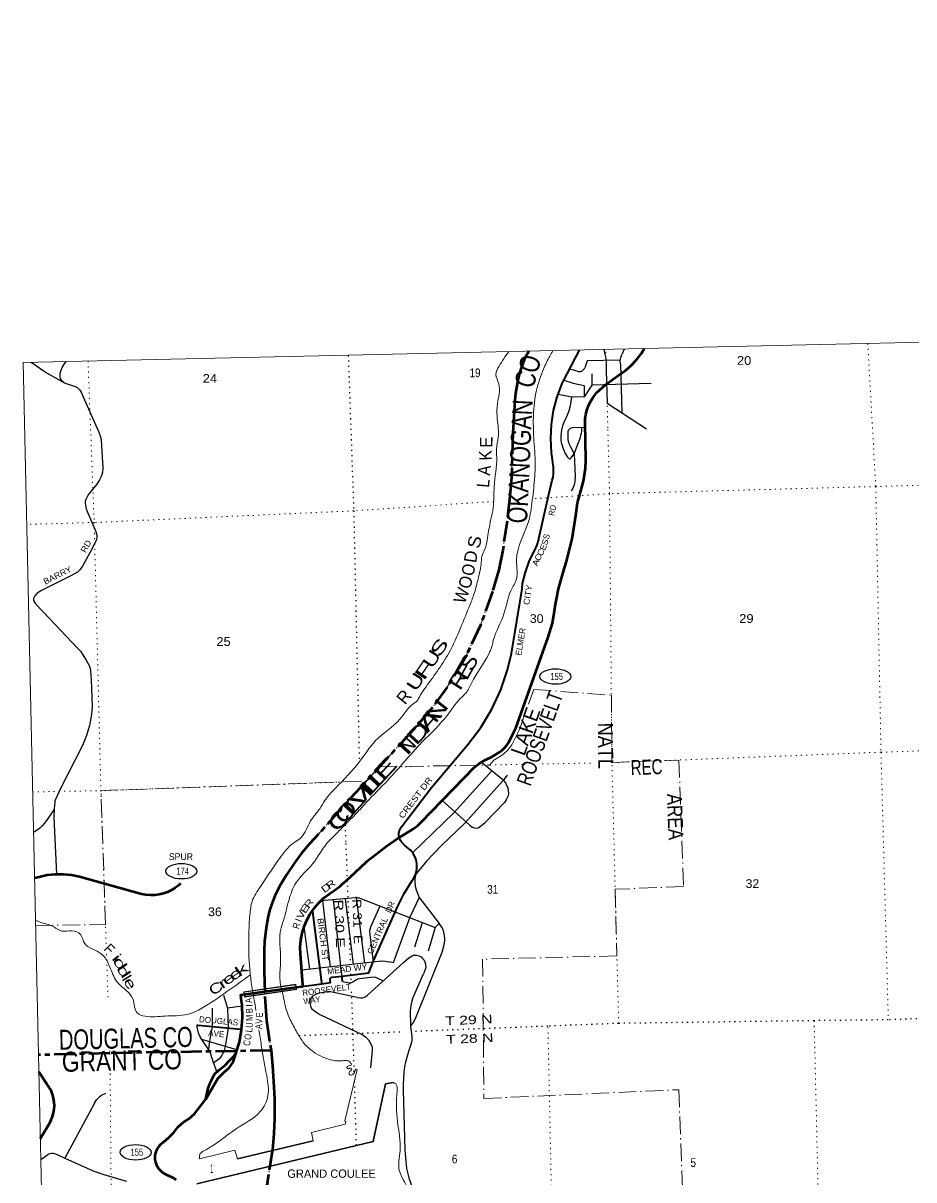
# Model space of a CAD drawing. Header units: feet. Extents: x 493183 to 745759, y 5472 to 195788.
# Drawn here: x 493183 to 510980, y 172668 to 195788 of the extents above; entities that cross this region are included whole.
import ezdxf
from ezdxf.enums import TextEntityAlignment as Align

# ---------------------------------------------------------------- set-up
doc = ezdxf.new("R2010")
doc.units = ezdxf.units.FT
doc.header["$LTSCALE"] = 70
for name, pattern in [('DOT_DASHED', [7.7, 5, -1.2, 0.3, -1.2]), ('DOTTED', [1.5, 0.3, -1.2]), ('LONG_DASH_SHORT_DASH', [9.9, 6, -1.2, 1.5, -1.2])]:
    doc.linetypes.add(name, pattern=pattern)
for name, color, linetype, lineweight in [('11', 7, 'LONG_DASH_SHORT_DASH', 60), ('17', 7, 'Continuous', 25), ('23', 7, 'Continuous', 70), ('26', 7, 'Continuous', 40), ('27', 7, 'Continuous', 13), ('29', 7, 'Continuous', 25), ('39', 7, 'Continuous', 13), ('4', 7, 'Continuous', 13), ('42', 7, 'Continuous', 35), ('44', 7, 'DOT_DASHED', 13), ('59', 7, 'Continuous', 13), ('6', 7, 'DOTTED', 25), ('7', 7, 'DOTTED', 13)]:
    doc.layers.add(name, color=color, linetype=linetype, lineweight=lineweight)
for name, color, linetype in [('12', 7, 'Continuous'), ('30', 7, 'Continuous'), ('41', 7, 'Continuous')]:
    doc.layers.add(name, color=color, linetype=linetype)

msp = doc.modelspace()

# ---------------------------------------------------------------- linework, layer by layer
at = {"layer": '11'}
for points in [[(503283.88, 189229.62), (503209.13, 189092.6), (503136.43, 188901.17), (503083.43, 188718.2), (503050.74, 188579.12), (503020.65, 188389.61), (503007.31, 188247.7), (502985.43, 187927.66), (502968.04, 187591.66), (502939.81, 186709.84), (502910.48, 186335.76), (502852.77, 185832.69), (502765.98, 185255.79), (502685.21, 184859.61), (502563.2, 184431.14), (502320.4, 183756.5), (502012.73, 183101.71), (501653.53, 182515.73), (501359.56, 182106.41), (500952.53, 181632.41), (499543.44, 180094.14), (498907.66, 179381.98), (498753.41, 179203.13), (498626.85, 179034.78), (498447.14, 178762.13), (498315.16, 178541.91), (498213.67, 178343.47), (498150.04, 178185.71), (498107.75, 178050.5), (498072.58, 177904.62), (498035.95, 177700.02), (498008.75, 177441.37), (498000.86, 177253.13), (497998.33, 176835.73), (498016.76, 176226.32), (498046.74, 175858.98), (498136.63, 175253.41)], [(503157.62, 188965.29), (503209.13, 189092.6), (503283.88, 189229.62)], [(498136.63, 175253.41), (494915.67, 175200.67), (493487.68, 175164.82)], [(498136.63, 175253.41), (498165.34, 174948.21), (498193.18, 174525.18), (498202.73, 174275), (498205.55, 174105.29), (498204.8, 173893.53), (498193.38, 173586.8), (498166.14, 173274.68), (498074.41, 172686.85), (498047.58, 172499.35)]]:
    msp.add_lwpolyline(points, dxfattribs=at)
at = {"layer": '17'}
for centre in [(503817.01, 182728.56), (496344.6, 178837.07), (495428.93, 173219.26)]:
    msp.add_ellipse(centre, major_axis=(309.24, -1), ratio=0.500121, dxfattribs=at)
at = {"layer": '23'}
for points in [[(500696.42, 179512.98), (500707.78, 179519.72), (500865.27, 179609.14), (500971.3, 179676.01), (501069.76, 179753.6), (501129.67, 179809.86), (502203.67, 180919.87), (502285.09, 180983.74), (502372.74, 181038.76), (502405.47, 181056.19), (502550.19, 181123.85), (502700.18, 181215.16), (502754.47, 181256.13), (502804.18, 181302.55), (502848.77, 181353.91), (502882.5, 181401.39), (503028.67, 181697.12), (503676.62, 183513.57), (503757.79, 183792.97), (503809.3, 184079.32), (503815.44, 184131.93), (503879.1, 184483.87), (503996.51, 184900.72), (504038.16, 185026.64), (504155.76, 185482.72), (504225.04, 185948.6), (504257.65, 186199.24), (504376.12, 186635.13), (504417.77, 186895.68), (504429.26, 187046.09), (504420.95, 187448.38), (504411.78, 187785.08), (504414.23, 187876.04), (504426.18, 187966.25), (504447.49, 188054.72), (504477.93, 188140.48), (504517.17, 188222.58), (504564.78, 188300.13), (504620.23, 188372.28), (504641.33, 188396.05), (504822.45, 188563.04), (505093.71, 188757.18), (505218.98, 188845.08), (505334.37, 188945.59), (505438.63, 189057.61), (505530.6, 189179.91), (505594.8, 189281.07)], [(498965.32, 178053.73), (498997.47, 178100.33), (499088.61, 178206.66), (499190.37, 178302.88), (499301.63, 178387.94), (499311.49, 178394.63), (499373.06, 178433.21), (499444.66, 178484.37), (499516.26, 178540.65), (499553.93, 178573.01), (499646.24, 178650.76), (499714.77, 178720.59), (500043.19, 179027.2), (500062.33, 179043.19), (500439.85, 179341.15), (500661.94, 179492.52), (500696.42, 179512.98)], [(496326.01, 178591.29), (496290.73, 178559.2), (496221.27, 178505.6), (496146.59, 178459.56), (496067.51, 178421.57), (495984.89, 178392.06), (495899.63, 178371.34), (495812.68, 178359.65), (495724.98, 178357.11), (495637.5, 178363.76), (495551.19, 178379.51), (494308.33, 178725.09), (494149.22, 178758.11), (493987.53, 178774.32), (493825.03, 178773.53), (493663.5, 178755.77), (493504.71, 178721.21), (493409.93, 178697.13)], [(498770.95, 176537.97), (498769.07, 176563.42), (498723.49, 177181.33), (498720.07, 177321.34), (498731.3, 177460.93), (498757.07, 177598.59), (498797.08, 177732.8), (498850.9, 177862.09), (498917.94, 177985.05), (498965.32, 178053.73)], [(497549.23, 175672.7), (497566.03, 175911.04), (497557.52, 176158.58), (497548.92, 176240.84), (497531.68, 176368.01), (498642.18, 176520.31), (498748.91, 176534.95), (498770.95, 176537.97)], [(497438.19, 175208.01), (497441.09, 175217.16), (497505.47, 175420.09), (497548.61, 175663.98), (497549.23, 175672.7)], [(496833.54, 174279.72), (496882.33, 174498.93), (496930.92, 174631.95), (497005.07, 174777.76), (497092.02, 174862.17), (497222.44, 174961.93), (497301.71, 175046.35), (497380.98, 175128.21), (497410.57, 175167.16), (497438.19, 175208.01)], [(496833.54, 174279.72), (496979.5, 174532.19), (497071.56, 174695.9), (497205.82, 174830.2), (497296.59, 174905.66), (497380.98, 175020.77), (497425.71, 175167.16), (497438.19, 175208.01)], [(493524.55, 173489.74), (493713.22, 173805.22), (493746.29, 173869.58), (493772.45, 173937.05), (493791.42, 174006.88), (493802.99, 174078.31), (493807.02, 174150.56), (493803.48, 174222.84), (493792.4, 174294.35), (493773.91, 174364.31), (493748.21, 174431.95), (493715.58, 174496.54), (493699.01, 174523.03), (493684.86, 174545.64), (493666.2, 174573.03), (493495.18, 174824.23)], [(496239.63, 172663.63), (496217.73, 172683.08), (496201.8, 172694.9), (496036.03, 172777.68), (496001.94, 172795.3), (495969.89, 172816.38), (495940.21, 172840.7), (495913.23, 172867.99), (495889.26, 172897.95), (495868.55, 172930.25), (495851.33, 172964.54), (495837.79, 173000.44), (495828.07, 173037.56), (495822.29, 173075.49), (495820.5, 173113.82), (495822.73, 173152.13), (495828.96, 173189.99), (495839.1, 173226.99), (495853.06, 173262.74), (495870.68, 173296.82), (495891.76, 173328.88), (495916.08, 173358.56), (495943.37, 173385.53), (495961.17, 173400.39), (496078.63, 173498.6), (496185.18, 173608.55), (496236.26, 173670.46), (496280.95, 173725.06), (496331.11, 173774.69), (496386.18, 173818.8), (496441.05, 173854.32), (496485.58, 173883.46), (496547.82, 173932.47), (496604.59, 173987.72), (496655.28, 174048.6), (496833.54, 174279.72)]]:
    msp.add_lwpolyline(points, dxfattribs=at)
at = {"layer": '26'}
for points in [[(500696.42, 179512.98), (500693.45, 179524.47), (500689.75, 179549.28), (500688.66, 179574.34), (500690.2, 179599.38), (500694.34, 179624.12), (500701.05, 179648.29), (500710.25, 179671.63), (500721.84, 179693.87), (500735.69, 179714.79), (500741, 179721.7), (501344.88, 180512.09), (502070.66, 181368.62), (502326.7, 181709.49), (502545.7, 182075.25), (502725.27, 182461.9), (502863.45, 182865.2), (502942.18, 183191.98), (503154.82, 184483.63), (503162.02, 184585.49), (503217.4, 184811.25), (503296.07, 185029.98), (503352.65, 185153.91), (503407.82, 185253.29), (503452.29, 185357.9), (503485.59, 185466.58), (503489.8, 185484.02), (503680.52, 186342.79), (503756.54, 186652.77), (503771.8, 186716.49), (503780.33, 186781.45), (503782.01, 186846.95), (503776.84, 186912.26), (503776.76, 186912.84), (503746.43, 187151.38), (503738.93, 187202.65), (503723.65, 187485.5), (503738.02, 187768.4), (503781.88, 188048.24), (503854.75, 188321.97), (503955.84, 188586.59), (503971.87, 188622.06), (504299.88, 189251.88)], [(499555.6, 176741.45), (500089.18, 176806.41), (500181.24, 177044.31), (500660.58, 178123.98), (500795.02, 178394), (500956.96, 178648.48), (500972.49, 178670.07), (500985.81, 178691.87), (501008.73, 178737.05), (501026.81, 178784.38), (501039.84, 178833.34), (501047.68, 178883.39), (501050.24, 178933.99), (501047.5, 178984.58), (501039.49, 179034.6), (501026.3, 179083.52), (501008.06, 179130.79), (500984.99, 179175.89), (500957.32, 179218.33), (500925.37, 179257.65), (500811.76, 179354.41), (500733.17, 179433.07), (500719.7, 179454.23), (500708.51, 179476.68), (500699.73, 179500.18), (500696.42, 179512.98)], [(499154.05, 176588.43), (499151.23, 176610.3), (498968.87, 178026.17), (498965.32, 178053.73)], [(499154.05, 176588.43), (499323.06, 176610.66), (499315.55, 176668.16), (499315.34, 176672.85), (499315.62, 176677.53), (499316.39, 176682.16), (499317.64, 176686.68), (499319.36, 176691.05), (499321.52, 176695.21), (499324.1, 176699.13), (499327.08, 176702.75), (499330.43, 176706.05), (499334.1, 176708.97), (499338.05, 176711.5), (499342.25, 176713.59), (499346.64, 176715.24), (499351.18, 176716.42), (499354.57, 176716.98), (499555.6, 176741.45)], [(499564.94, 176632.1), (499558.12, 176712.01), (499555.6, 176741.45)], [(498770.95, 176537.97), (498798.91, 176541.71), (499154.05, 176588.43)], [(497549.23, 175672.7), (497525.55, 175674.89), (496677.27, 175753.16), (496651.06, 175756.15)]]:
    msp.add_lwpolyline(points, dxfattribs=at)
at = {"layer": '29'}
for p, q in [((504810.44, 189159.39), (504790.06, 189262.92)), ((505193.22, 189272.01), (505145.29, 189162.97)), ((505116.3, 188977.69), (505145.5, 187998.73)), ((504251.01, 188828.72), (504105.8, 188875.09)), ((505730.1, 188583.26), (504548.28, 188555.27)), ((504063.48, 187602.09), (504068.81, 187466.31)), ((504413.94, 187705.56), (504150.54, 187698.45)), ((504193.21, 187181.26), (504212.85, 186734.71)), ((494539.76, 182665.34), (494560.35, 182126.23)), ((494366.27, 181353.09), (493928.27, 180488.73)), ((502774.87, 180657.98), (502337.19, 181014.44)), ((501555.07, 180249.53), (502108.7, 179755.55)), ((493794.27, 180063.99), (493647.06, 179851.64)), ((493799.58, 179920.62), (493847.12, 178777.83)), ((499133.03, 178251.16), (499824.32, 178309.46)), ((499162.77, 178253.67), (499320.43, 176922.47)), ((499375.96, 178271.65), (499523.21, 176945.88)), ((499614.74, 178291.78), (499774.66, 176974.9)), ((499833.76, 178309.33), (500002.72, 177001.22)), ((501095.57, 178309.07), (501496.44, 177790.37)), ((500310.6, 178141.11), (500122.22, 177715.69)), ((501156.3, 177808.28), (501001.24, 177321.66)), ((498793.85, 177731.03), (498903.19, 176874.51)), ((500107.73, 177575.48), (500174.24, 177025.45)), ((501416.79, 177711.51), (501278.09, 177237.42)), ((501559.16, 177248.49), (501032.16, 175920.82)), ((500345.88, 177040.83), (498749.74, 176856.6)), ((499555.98, 176737.01), (499523.21, 176945.88)), ((500785.2, 177013.45), (500061.04, 176360.96)), ((500963.3, 176283.76), (501188.59, 176796.28)), ((499855.34, 176316.5), (499326.91, 176426.57)), ((497558.95, 176136.96), (497267.62, 176101.78)), ((499112.37, 175972.93), (499955.87, 175576.23)), ((497453.77, 175264.69), (496752.46, 175474.96)), ((496893.69, 175269.81), (496752.46, 175474.96)), ((500151.42, 175185.2), (500125.51, 174909.31)), ((500774.18, 174457.05), (500807.93, 173263.89)), ((494609.5, 174201.25), (494016.18, 173102.15))]:
    msp.add_line(p, q, dxfattribs=at)
for points in [[(504810.44, 189159.39), (504823.05, 189077.3), (504831.23, 188994.41), (504833.91, 188847.23)], [(505116.3, 188977.69), (505114.56, 189029.21), (505112.68, 189050.61), (505115.59, 189072.18), (505123.77, 189104.93), (505145.29, 189162.97)], [(494004.2, 188596.15), (493620.23, 188814.83), (493341.97, 189007.91)], [(494004.2, 188596.15), (493964.67, 188633.77), (493949.87, 188650.44), (493931.36, 188685.63), (493923.96, 188711.55), (493922.11, 188737.48), (493925.81, 188789.33), (493940.62, 188848.59), (493964.67, 188904.14), (494007.24, 188976.36), (494044.41, 189023.39)], [(504251.01, 188828.72), (504270.74, 188824.55), (504294.27, 188823.02), (504317.28, 188826.08), (504337.22, 188832.23), (504356.14, 188842.97), (504375.07, 188858.83), (504386.32, 188871.62), (504398.59, 188885.44), (504406.33, 188900.69)], [(505112.68, 189050.61), (504450.82, 189036.21), (504406.33, 188900.69)], [(504543.36, 188780.96), (504548.28, 188555.27), (504390.25, 188316.51)], [(504833.91, 188847.23), (504851.21, 188191.71), (505635.46, 187677.43)], [(494004.2, 188596.15), (494200.63, 188534.7), (494225.16, 188524.06), (494260.32, 188503.69), (494288.08, 188479.62), (494313.52, 188451.37), (494326.94, 188432.39), (494341.16, 188409.99)], [(503988.71, 188650.29), (504174.13, 188590.14), (504391.38, 188542.38), (504390.25, 188316.51), (504142.37, 188310.9), (503870.58, 188367.71)], [(494341.16, 188409.99), (494381.7, 188317.03), (494697.51, 187612.2)], [(504142.37, 188310.9), (504112.21, 188138.96), (504085.61, 188040.72), (504059.02, 187965), (503987.42, 187807.42), (503960.83, 187741.93), (503940.37, 187655.98), (503924.01, 187535.23), (503924, 187499.42), (503926.05, 187461.55), (503936.28, 187404.25), (503979.24, 187263.04), (504014.02, 187187.32), (504061.07, 187113.64), (504085.61, 187087.04), (504101.98, 187076.8), (504118.34, 187080.9), (504128.57, 187091.13), (504193.21, 187181.26)], [(494697.51, 187612.2), (494730.38, 187518.5), (494743.34, 187453.69), (494772.95, 186898.14), (494767.39, 186807.4), (494743.34, 186727.77), (494711.88, 186659.25), (494654.51, 186572.21), (494484.25, 186357.4), (494436.14, 186268.51), (494425.03, 186224.06), (494425.03, 186194.44), (494443.54, 186083.32), (494462.05, 186024.07), (494632.3, 185624.07), (494654.51, 185553.69), (494658.21, 185509.25), (494647.11, 185468.51), (494558.28, 185275.92), (494365.81, 184935.18), (494317.7, 184861.1), (494265.88, 184816.66), (494136.34, 184742.59), (493551.54, 184446.3), (493464.55, 184392.59), (493416.44, 184344.44), (493390.53, 184288.89), (493390.53, 184248.15), (493433.1, 184179.63), (493581.15, 184024.08), (494269.58, 183298.15), (494326.94, 183237.04), (494439.84, 183053.71), (494506.45, 182935.19), (494528.67, 182846.3), (494539.76, 182665.34)], [(504150.54, 187698.45), (504130.61, 187694.86), (504115.27, 187687.7), (504098.9, 187675.42), (504084.58, 187659.05), (504073.33, 187642.68), (504067.19, 187627.33), (504063.48, 187602.09)], [(504281.61, 187408.62), (504316.76, 187504.54), (504329.03, 187551.61), (504336.19, 187590.49), (504343.35, 187630.4), (504345.4, 187657), (504345.79, 187701.72)], [(504068.81, 187466.31), (504073.33, 187432.91), (504077.42, 187415.52), (504087.65, 187385.84), (504105.03, 187349), (504125.68, 187307.05)], [(504125.68, 187307.05), (504193.21, 187181.26), (504281.61, 187408.62)], [(504212.85, 186734.71), (504207.32, 186631.69), (504200.16, 186586.67), (504184.82, 186538.58), (504159.25, 186479.23), (504133.5, 186433.36)], [(494560.35, 182126.23), (494555.2, 182033.66), (494540.88, 181927.24), (494508.15, 181749.2), (494465.19, 181597.75), (494448.83, 181552.73), (494366.27, 181353.09)], [(500959.44, 179207.72), (501785.9, 180007.45), (502544.54, 180845.57)], [(502851.92, 180758.7), (502764.56, 180644.5), (502008.22, 179794.5), (501541.06, 179349.83)], [(502774.87, 180657.98), (502819.38, 180600.54), (502860.29, 180516.63), (502872.56, 180475.7), (502876.66, 180440.91), (502878.7, 180397.93), (502874.61, 180346.77), (502843.93, 180277.19), (502800.7, 180212.92)], [(493928.27, 180488.73), (493862.43, 180346.32), (493818.02, 180246.32), (493814.32, 180216.69), (493803.21, 180083.36), (493799.58, 179920.62)], [(502319.71, 179736.45), (502410.09, 179805.66), (502800.7, 180212.92)], [(493647.06, 179851.64), (493612.48, 179798.3), (493560.44, 179742.32), (493516.2, 179695.46), (493465.46, 179656.41), (493410.82, 179621.26), (493389.86, 179609.11)], [(502108.7, 179755.55), (502154.55, 179720.53), (502175.01, 179710.29), (502209.89, 179702.44), (502240.47, 179700.06), (502273.3, 179706.53), (502319.71, 179736.45)], [(501541.06, 179349.83), (501240.16, 179041.07), (501027.42, 178779.11)], [(501027.42, 178779.11), (501009.01, 178684.97), (501011.05, 178635.85), (501019.24, 178539.66), (501035.6, 178463.94), (501095.57, 178309.07)], [(499912.86, 178295.58), (501416.79, 177711.51), (501496.44, 177790.37)], [(501095.57, 178309.07), (500906.24, 177919.62), (500573.33, 177006.03), (500522.59, 177016.57), (500480.59, 177028.69)], [(501559.16, 177248.49), (501589.96, 177342.43), (501604.28, 177407.92), (501608.37, 177438.62), (501606.32, 177495.92), (501596.1, 177588.01), (501579.73, 177647.37), (501559.28, 177698.53), (501496.44, 177790.37)], [(500122.22, 177715.69), (500108.9, 177673.99), (500104.81, 177639.2), (500107.73, 177575.48)], [(500785.2, 177013.45), (500892.37, 177107.09), (500955.78, 177145.97), (500982.38, 177158.25), (501015.11, 177162.35), (501045.79, 177162.35), (501090.79, 177148.02), (501133.75, 177123.46), (501164.44, 177092.76), (501193.08, 177060.02), (501211.49, 177025.23), (501223.76, 176978.16), (501227.85, 176922.9), (501221.71, 176890.16), (501188.59, 176796.28)], [(500345.88, 177040.83), (500380.97, 177043.65), (500423.93, 177041.61), (500480.59, 177028.69)], [(499564.94, 176632.1), (499699.78, 176605.69), (499730.46, 176607.73), (499755.01, 176620.01), (499826.6, 176662.99), (499865.47, 176685.5), (499904.34, 176695.73), (500184.59, 176724.39), (500219.36, 176722.34), (500239.82, 176714.15), (500379.77, 176648.15)], [(499326.91, 176426.57), (499268.15, 176425.59), (499212.92, 176419.45), (499077.91, 176390.8), (499041.08, 176380.57), (498987.9, 176356.01), (498963.35, 176337.59), (498934.71, 176304.84), (498914.26, 176261.87), (498912.21, 176222.98), (498922.44, 176141.12), (498944.94, 176096.09), (498977.67, 176065.4), (499028.81, 176028.56), (499112.37, 175972.93)], [(497185.69, 176360.72), (497267.62, 176101.78), (497282.42, 175699.6), (497216.65, 175335.78)], [(499855.34, 176316.5), (499920.7, 176306.89), (499957.52, 176308.94), (499988.21, 176315.08), (500027.08, 176331.45), (500061.04, 176360.96)], [(500963.3, 176283.76), (500933.29, 176186.14), (500921.01, 176098.14), (500918.97, 176036.74), (500924.33, 175745.43)], [(496893.69, 175269.81), (496909.83, 175407.21), (496965.29, 175725.18), (496967.24, 176098.59)], [(496752.46, 175474.96), (496707.03, 175553.73), (496686.57, 175606.94), (496651.06, 175756.15)], [(500924.33, 175745.43), (500951.71, 175527.16), (500951.71, 175473.94), (500939.43, 175416.64), (500886.25, 175257.01), (500824.88, 175023.7), (500812.6, 174966.4), (500792.15, 174821.08), (500779.87, 174696.26), (500775.78, 174583.68), (500774.18, 174457.05)], [(501032.16, 175920.82), (500980.34, 175819.81), (500957.83, 175787.06), (500924.33, 175745.43)], [(499955.87, 175576.23), (500025.02, 175529.2), (500051.61, 175502.59), (500082.3, 175465.75), (500135.48, 175373.66), (500153.89, 175320.45), (500157.98, 175267.24), (500151.42, 175185.2)], [(496989.33, 175005.25), (496934.09, 175181.26), (496917.73, 175222.19), (496893.69, 175269.81)], [(497216.65, 175335.78), (497191.84, 175230.37), (497175.48, 175197.63), (497155.02, 175162.84), (497130.48, 175128.05), (497091.61, 175080.98), (497042.51, 175040.05), (496989.33, 175005.25)], [(496989.33, 175005.25), (497042.02, 174855.37), (497049.69, 174832.34)], [(494609.5, 174201.25), (494651.18, 174266.45), (494690.04, 174309.43), (494714.59, 174333.98), (494749.37, 174358.54), (494836.23, 174401.27)], [(493533.66, 173075.87), (493675.51, 173177.82), (493715.3, 173197.27), (493752.31, 173204.68), (493781.92, 173202.82), (493828.19, 173189.86), (493879.08, 173170.41), (494016.18, 173102.15), (494582.32, 172851.9), (494793.29, 172777.82), (495248.54, 172640.78)], [(500807.93, 173263.89), (500839.72, 172893.94), (500888.82, 172705.64), (500962.46, 172500.96)]]:
    msp.add_lwpolyline(points, dxfattribs=at)
msp.add_arc((499825.27, 178026.19), 283.27, 71.98872, 90.19233, dxfattribs=at)
at = {"layer": '39'}
for points in [[(498980.63, 173446.47), (498943.14, 173616.71), (499615.63, 173782.59), (499630.57, 173821.36), (499611.57, 173849), (499854.33, 174874.76), (499842.12, 174878.41), (499821.84, 174881.82), (499823.98, 174877.85)], [(496708.81, 173088.22), (497413.42, 173259.12), (497467.03, 173089.37)]]:
    msp.add_lwpolyline(points, dxfattribs=at)
for points in [[(502883.83, 189221.08), (502691.56, 188929.65), (502630.09, 188764.43), (502686.21, 188578.63), (502658.29, 188174.49), (502657.38, 187876.03), (502676.63, 187511.66), (502640.42, 187270.32), (502644.38, 187117.47), (502594.13, 186521.09), (502574.77, 186101.08), (502482.03, 185640.5), (502408.9, 185275.73), (502348.6, 185126.25), (502337.28, 185019.85), (502273.56, 184680.33), (502201.33, 184405.9), (502108.14, 184157.03), (501928.22, 183711.92), (501686.05, 183192.3), (501201.76, 182479.72), (501099.81, 182319.31), (501059.6, 182249.51), (500969.09, 182176.15), (500714.01, 181879.96), (500219.3, 181441.29), (499986.56, 181139.74), (499480.18, 180555.53), (499213.2, 180252.92), (499109.42, 180086.4), (498927.34, 179842.86), (498735.95, 179508.3), (498501.4, 179331.71), (498499.44, 179329.63), (498252.85, 179019.58), (497925.08, 178529.59), (497760.6, 178238.2), (497714.37, 177970.62), (497690.4, 177306.48), (497741.97, 176612.41), (497768.11, 176452.33)], [(503379.62, 187601.02), (503378.87, 187956.71), (503440.33, 188450.6), (503580.58, 188874.33), (503703.74, 189132.19), (503767.39, 189241.9)], [(499396.58, 179543.03), (499589.93, 179740.25), (499844.17, 179998.11), (500031.52, 180201.48), (500467.31, 180654.46), (501151.83, 181413.53), (501673.06, 181974), (501958.52, 182331.62), (502019.3, 182387.93), (502143.95, 182597.44), (502485.12, 183176.56), (502521.11, 183252.28), (502577.5, 183451.62), (502789.01, 183984.41), (502958.53, 184505.82), (503023.5, 184622.75), (503040.54, 185052.77), (503291.41, 185867.61), (503332.34, 186077.45), (503389.7, 186553.63), (503415.27, 187034.32), (503380.8, 187565.59), (503379.62, 187601.02)], [(498417.33, 177964.32), (498495.79, 178266.87), (498626.92, 178593.53), (498971.64, 178991.29), (499253.67, 179395.18), (499396.58, 179543.03)], [(497723.54, 176766.87), (497255.52, 176430.08), (496755.44, 176100.14), (496470.86, 175976.45), (496018.17, 175942.35), (495619.01, 175938.13), (495461.58, 176007.9), (495374.47, 176283.48), (495078.23, 176605.05), (494930.49, 176884.82), (494806.09, 177126.99), (494604.19, 177265.96), (494412.73, 177393.15), (494330.67, 177570.08), (494154.86, 177647.34), (493959.44, 177641.33), (493756.64, 177743.98), (493557.09, 177806.39), (493428.34, 177858.83)], [(498329.93, 176533.23), (498312.48, 176684.41), (498327.91, 177035.74), (498335.63, 177703.4), (498400.15, 177900.98), (498417.33, 177964.32)], [(497768.11, 176452.33), (497833.53, 176060.72), (497835.19, 176050.57)], [(499821.84, 174881.82), (499788.3, 174792.07), (499720.67, 174761.76), (499694.88, 174813.39), (499728.08, 174848.69), (499751.27, 174881.67), (499726.41, 174903.08), (499676.54, 174885.42), (499649.42, 174914.83), (499688.78, 174946.28), (499734.63, 174963.83), (499716.71, 175021.75), (499645.21, 175051.81), (499534.46, 175046.39), (499109.73, 175152.29), (498793.56, 175400.66), (498653.84, 175616.14), (498521.13, 175866.13), (498446.82, 176053.38), (498369.59, 176386.5), (498329.93, 176533.24)], [(497894.77, 175667.85), (497941.76, 175360.33), (498049.28, 174748.64), (498073.75, 174346.11), (497922.04, 174032.93), (497436.56, 173687.3), (497089.52, 173430.63), (496806.55, 173254.56), (496721.65, 173195.48), (496705.19, 173140.54), (496704.78, 173088.1), (496704.66, 173092.13)], [(500584.32, 174612.91), (500637.88, 174576.24), (500653.87, 174449.7), (500662.67, 173834.97), (500714.93, 173249.81), (500698.85, 172854.1), (500783.3, 172665.14), (500934.23, 172347.16), (500986.76, 172147.14), (500955.85, 172037.3), (501066.65, 171909.65), (501195.28, 171792.62), (501442.14, 171437.26), (501548.85, 171311.5), (501741.92, 171263), (501901.76, 171114.67), (502039.52, 170897.11), (502090.4, 170684.93), (502228.91, 170443.19), (502445.22, 170294.59), (502686.18, 170197.15), (503229.43, 170040.46), (503567.9, 169919.81), (503887.28, 169895.36), (504372.38, 169793.33), (504687.29, 169651.79), (504837.05, 169372.09), (504999.27, 169211.74), (505287.71, 169143.99), (505418.3, 169160.11), (505526.33, 169385.23), (505710.24, 169503.81), (505987.15, 169548.63), (506263.01, 169496.62), (506429.58, 169457.39), (506792.29, 169335.47), (506967.91, 169395.32), (507115.64, 169444.22), (507248.19, 169724.55), (507413.66, 169852.64), (507734.49, 169846.38), (508055.67, 169894.58), (508255.76, 170142.7), (508385.53, 170382.61), (508442.07, 170511.39), (508524.39, 170457.46), (508741.76, 170405.67), (509008.47, 170323.14), (509115.71, 170114.72), (509307.04, 169991.56), (509490.5, 169993.17), (509593.84, 169911.66), (509801.17, 169924.09), (509975.93, 170012.14), (509991.99, 170145.72), (509925.2, 170284.81), (509943.01, 170493.05), (509916.82, 170623.31), (509924.3, 170708.23), (509915.03, 170812.79), (509915.79, 171050.75), (509962.64, 171298.19), (510146.45, 171354.26), (510298.57, 171260.14), (510424.57, 171294.26), (510545.94, 171150.8), (510675.22, 171078.15), (510799.85, 171025.53), (510995.81, 171079.95), (511106.21, 171030.92), (511302.54, 171073.26), (511388.92, 170952.92), (511608.65, 170955.65), (511694.79, 171105.5), (511867.59, 171060.4), (512166.64, 171041.38), (512305.07, 171130.32), (512381.48, 171203.25), (512546.35, 171284.95), (512819.64, 171382.08), (512953.55, 171487.02), (513027.09, 171719.15), (513100.87, 171943.22), (513184.38, 172113.15), (513358.86, 172144.74), (513708.8, 172175.67), (513905.32, 172211.96), (513940.91, 172366.3), (513871.51, 172458.94), (513885.75, 172586.41), (513961.56, 172612.94)]]:
    msp.add_spline(points, degree=3, dxfattribs=at)
at = {"layer": '4'}
msp.add_lwpolyline([(493183.04, 189004.41), (524001.53, 189703.99), (554819.03, 190445.97), (585635.48, 191230.33), (616450.81, 192057.09), (647264.99, 192926.23), (678077.93, 193837.75), (708889.59, 194791.66), (739699.91, 195787.95), (745759.19, 12310.89), (714696.49, 11306.43), (683632.43, 10344.71), (652567.07, 9425.72), (621500.49, 8549.46), (590432.73, 7715.93), (559363.85, 6925.15), (528293.91, 6177.1), (497222.97, 5471.78)], close=True, dxfattribs=at)
at = {"layer": '42'}
msp.add_line((497467.03, 173089.37), (498980.63, 173446.47), dxfattribs=at)
msp.add_lwpolyline([(496655.3, 172588.64), (500178.33, 173433.67), (500423.89, 174590.23), (500584.32, 174612.91)], dxfattribs=at)
at = {"layer": '44'}
for points in [[(503283.88, 189229.62), (503209.13, 189092.6), (503136.43, 188901.17), (503083.43, 188718.2), (503050.74, 188579.12), (503020.65, 188389.61), (503007.31, 188247.7), (502985.43, 187927.66), (502968.04, 187591.66), (502939.81, 186709.84), (502910.48, 186335.76), (502852.77, 185832.69), (502765.98, 185255.79), (502685.21, 184859.61), (502563.2, 184431.14), (502320.4, 183756.5), (502012.73, 183101.71), (501653.53, 182515.73), (501359.56, 182106.41), (500952.53, 181632.41), (499543.44, 180094.14), (498907.66, 179381.98), (498753.41, 179203.13), (498626.85, 179034.78), (498447.14, 178762.13), (498315.16, 178541.91), (498213.67, 178343.47), (498150.04, 178185.71), (498107.75, 178050.5), (498072.58, 177904.62), (498035.95, 177700.02), (498008.75, 177441.37), (498000.86, 177253.13), (497998.33, 176835.73), (498016.76, 176226.32), (498046.74, 175858.98), (498136.63, 175253.41)], [(493430.69, 177753.74), (494830.56, 177771.35), (494737.16, 180448.23), (500038.97, 180637.46), (500298.67, 180924.13), (502498.97, 180959.2), (502585.68, 181057.65), (502742.37, 181153.04), (502802.79, 181198.63), (502858.24, 181250.41), (502907.8, 181307.5), (502947.09, 181362.81), (503097.84, 181667.81), (503385.81, 182471.99), (504935.8, 182356.51), (504947.48, 181008.08), (506286.92, 181059.75), (506380.08, 178529.96), (505012.58, 178476.52), (505045.07, 177144.15), (502364.29, 177080.15), (502390.2, 174294.8), (506281.03, 174470.75), (506387.37, 171779.84)], [(498136.63, 175253.41), (498165.34, 174948.21), (498193.18, 174525.18), (498202.73, 174275), (498205.55, 174105.29), (498204.8, 173893.53), (498193.38, 173586.8), (498166.14, 173274.68), (498074.41, 172686.85), (498047.58, 172499.35)]]:
    msp.add_lwpolyline(points, dxfattribs=at)
at = {"layer": '59'}
for p, q in [((497606.03, 176322.15), (497590.98, 176426.06)), ((497591.59, 176426.1), (498633.19, 176577)), ((498648.59, 176473.1), (497606.26, 176322.15)), ((498633.04, 176577.69), (498648.1, 176473.77))]:
    msp.add_line(p, q, dxfattribs=at)
msp.add_lwpolyline([(497612.8, 176331.17), (497600.04, 176419.24), (498626.37, 176567.93), (498639.14, 176479.81)], close=True, dxfattribs=at)
at = {"layer": '6'}
for p, q in [((499725.41, 176789.29), (499731.01, 176638.15)), ((497959.9, 175247.98), (497774.05, 175244.73)), ((499798.37, 174638.29), (499837.07, 173346.89))]:
    msp.add_line(p, q, dxfattribs=at)
for points in [[(499678.74, 189148.34), (499787.66, 186039.51), (499898.96, 181038.3)], [(499615.18, 179765.91), (499629.11, 179389.99), (499718.4, 176978.68)], [(499738.86, 176425.96), (499769.97, 175585.96), (499793.35, 174805.59)], [(524315.87, 176264.24), (521103.12, 176202.1), (519587.98, 176157.49), (515799.49, 176067.13), (514292.6, 176016.72), (510469.64, 175866.82), (508987.95, 175849.46), (505081.37, 175795.78), (503667.41, 175740.17), (500930.04, 175631.86)], [(500710.04, 175623.16), (499769.97, 175585.96), (498693.18, 175548.85)]]:
    msp.add_lwpolyline(points, dxfattribs=at)
at = {"layer": '7'}
for p, q in [((504826.05, 189194.83), (504824.28, 189263.69)), ((500712.71, 180924.28), (500955.65, 180929.09)), ((502508.26, 180959.81), (503191.71, 180973.33)), ((503191.71, 180973.33), (503247.69, 180974.44)), ((503553.47, 180980.49), (504589.28, 181000.99)), ((494849.3, 177179.25), (494880.95, 176263.11)), ((494901.64, 175664.42), (494903.77, 175602.69)), ((494921.4, 174791.4), (494951.75, 171328.71))]:
    msp.add_line(p, q, dxfattribs=at)
for points in [[(510059.24, 189382.26), (510218.86, 186525.84), (510323.49, 181215.86), (510469.64, 175866.82)], [(494478.95, 189032.97), (494601.97, 185807.35), (494736.22, 180451.89), (494842.23, 177383.62)], [(505081.37, 175795.78), (504947.48, 181008.08), (504899.31, 186384.33), (504865.04, 187698.86), (504838.82, 188704.88)], [(524067.67, 186875.94), (520902.36, 186808.22), (515584.38, 186680.87), (510218.86, 186525.84), (504899.31, 186384.33), (503359.91, 186280.48)], [(502589.25, 186228.5), (499787.66, 186039.51), (494601.97, 185807.35), (493254.26, 185769.57)], [(504923.16, 181007.6), (504947.48, 181008.08), (510323.49, 181215.86), (515756.77, 181397.16), (521054.37, 181465.41), (524192.89, 181522.34)], [(493371.94, 180422.94), (494810.52, 180449.1), (499535.86, 180619.58)], [(503796.2, 169902.38), (503784.7, 170345.89), (503667.41, 175740.17)], [(508987.95, 175849.46), (509111.08, 170527.94), (509124.01, 170107.01)], [(494916.16, 175244.31), (494917.87, 175194.69), (494918.22, 175154.78)]]:
    msp.add_lwpolyline(points, dxfattribs=at)

# ---------------------------------------------------------------- texts
at = {"layer": '12'}
for s, rotation, width, p in [('CO', 74.781, 0.8, (503374.53, 188468.53)), ('OKANOGAN', 87.318, 0.8, (503249.95, 185783.43)), ('DOUGLAS CO', 1.316, 0.75, (493902.13, 175266.44)), ('GRANT CO', 1.316, 0.85, (493960.54, 174825.81))]:
    msp.add_text(s, height=400, rotation=rotation, dxfattribs=dict(at, width=width)).set_placement(p)
at = {"layer": '17', "width": 0.8}
for s, p in [('155', (503843.06, 182660.25)), ('174', (496370.65, 178768.76)), ('155', (495454.98, 173150.95))]:
    msp.add_text(s, height=140, dxfattribs=at).set_placement(p, align=Align.CENTER)
at = {"layer": '17'}
for s, height, rotation, width, p in [('SPUR', 136.4, 359.969, 0.95, (496335.15, 179059.86)), ('D', 136.4, 37.297, 1.45, (499276.04, 178451.42)), ('R', 136.3, 36.419, 1.4, (499369.49, 178521.66)), ('R', 136.3, 53.699, 1.4, (498945.98, 178153.37)), ('V', 136.4, 64.053, 1.3, (498796.73, 177939.42)), ('E', 136.4, 58.626, 1.4, (498867.87, 178050.57)), ('R', 136.3, 74.832, 0.9, (498708.43, 177729.97)), ('A', 136.3, 96.23, 0.85, (497755.87, 176260.56)), ('B', 136.4, 91.643, 0.75, (497769.4, 176052.1)), ('M', 136.4, 90.055, 0.65, (497770.13, 175907.98)), ('E', 136.3, 88.468, 0.7, (497972.68, 175964.03)), ('U', 136.4, 86.468, 0.7, (497769.35, 175757.62)), ('A', 136.4, 87.468, 0.8, (497957.4, 175730.44)), ('V', 136.4, 87.468, 0.8, (497963.18, 175836.73)), ('O', 136.4, 82.881, 0.75, (497742.43, 175518.06)), ('L', 136.4, 82.881, 0.9, (497761.93, 175653.73)), ('C', 136.4, 79.293, 0.85, (497719.9, 175390.49))]:
    msp.add_text(s, height=height, rotation=rotation, dxfattribs=dict(at, width=width)).set_placement(p, align=Align.CENTER)
for rotation, p in [(70.406, (498748.89, 177834.56)), (92.23, (497766.57, 176156.11))]:
    msp.add_text('I', height=136.3, rotation=rotation, dxfattribs=at).set_placement(p, align=Align.CENTER)
at = {"layer": '27'}
for s, rotation, width, p in [('RD', 77.479, 0.9, (503792.26, 185933.64)), ('CITY', 80.651, 1.1, (503292.84, 184152.33)), ('CREST DR', 52.619, 1.2, (500770.18, 179877.62)), ('BIRCH ST', 277.339, 1.15, (499060.6, 177891.87)), ('CENTRAL', 66.06, 1.05, (500159.38, 177167.56)), ('MEAD WY', 6.941, 1.05, (499265.16, 176774.64)), ('WAY', 7.494, 0.9, (498792.6, 176177.04))]:
    msp.add_text(s, height=120, rotation=rotation, dxfattribs=dict(at, width=width)).set_placement(p)
for s, rotation, width, p in [('S', 72.709, 1.05, (503667.61, 185397.29)), ('C', 64.49, 1.15, (503579.5, 185183.91)), ('E', 67.149, 1.15, (503632.04, 185292.17)), ('A', 67.788, 1.2, (503481.83, 184984.53)), ('C', 65.612, 1.1, (503529.62, 185085.83))]:
    msp.add_text(s, height=120, rotation=rotation, dxfattribs=dict(at, width=width)).set_placement(p, align=Align.CENTER)
msp.add_text('S', height=120, rotation=75.709, dxfattribs=at).set_placement((503697.98, 185510.1), align=Align.CENTER)
for s, rotation, p in [('ELMER', 80.651, (503135.7, 183142.22)), ('DR', 66.06, (500523.2, 177990.83)), ('ROOSEVELT', 7.494, (498768.19, 176344.6)), ('DOUGLAS', 354.728, (496692.73, 175822.7)), ('AVE', 354.728, (496877, 175546.05))]:
    msp.add_text(s, height=120, rotation=rotation, dxfattribs=at).set_placement(p)
at = {"layer": '30', "width": 1.1}
for s, rotation, p in [('RD', 60.54, (494429.86, 185190.9)), ('BARRY', 26.869, (493625.06, 184562.02))]:
    msp.add_text(s, height=120, rotation=rotation, dxfattribs=at).set_placement(p)
at = {"layer": '41'}
for s, height, rotation, p in [('E', 250, 89.537, (502560.95, 187410.51)), ('D', 250, 81.638, (502251.18, 185107.26)), ('R', 250, 50.512, (500889.8, 182242.78)), ('F', 200, 314.356, (494835.94, 177213.5))]:
    msp.add_text(s, height=height, rotation=rotation, dxfattribs=at).set_placement(p, align=Align.CENTER)
for s, height, rotation, width, p in [('K', 250, 91.652, 0.9, (502543.99, 187151.05)), ('A', 250, 85.207, 0.9, (502521.51, 186838.36)), ('L', 250, 85.16, 0.9, (502498.81, 186580.55)), ('S', 250, 78.662, 1.1, (502325.66, 185394.78)), ('O', 250, 78.68, 0.9, (502203.46, 184839.56)), ('O', 250, 75.617, 0.95, (502143.99, 184584.14)), ('W', 250, 70.84, 0.95, (502057.43, 184308.28)), ('S', 250, 57.486, 1.6, (501601.5, 183245.69)), ('U', 250, 56.943, 1.45, (501449.54, 183014.62)), ('F', 250, 55.528, 1.95, (501299.39, 182790.88)), ('U', 250, 57.705, 1.45, (501126.46, 182558.95)), ('i', 200, 308.533, 1.6, (494972.02, 177050.28)), ('d', 200, 304.847, 1.85, (495036.41, 176934.66)), ('d', 200, 304.27, 1.8, (495108.9, 176781.78)), ('e', 200, 35.739, 1.65, (497475.86, 176703.16)), ('k', 200, 35.739, 1.9, (497603.19, 176789.86)), ('l', 200, 301.988, 1.3, (495167.81, 176650.43)), ('e', 200, 300.386, 1.5, (495235.95, 176543.42)), ('r', 200, 34.314, 1.8, (497223.52, 176518.78)), ('e', 200, 35.739, 1.65, (497343.4, 176611.36)), ('C', 200, 32.522, 1.4, (497083.99, 176415.74))]:
    msp.add_text(s, height=height, rotation=rotation, dxfattribs=dict(at, width=width)).set_placement(p, align=Align.CENTER)
at = {"layer": '42'}
msp.add_text('GRAND COULEE', height=165, dxfattribs=at).set_placement((498461.51, 172709.74))
at = {"layer": '44'}
for s, rotation, width, p in [('S', 60.735, 1.1, (502222.09, 182941.52)), ('E', 60.735, 1.25, (502126.78, 182777.85)), ('R', 57.792, 1.3, (502011.55, 182589.35)), ('ROOSEVELT', 70.298, 0.8, (503648.98, 181444.02)), ('N', 51.511, 1.6, (501561.4, 181952.54)), ('A', 49.581, 1.8, (501413.72, 181765.47)), ('LAKE', 70.298, 0.95, (503361.66, 181584.36)), ('D', 47.347, 1.55, (501188.39, 181497.77)), ('I', 49.581, 1.65, (501293.61, 181624.44)), ('NATL', 270.513, 0.9, (504670.92, 181343.38)), ('I', 47.347, 1.75, (500909.34, 181194.88)), ('E', 47.31, 1.7, (500527.85, 180780.95)), ('REC', 2.213, 0.75, (505644.31, 180768.82)), ('L', 47.31, 2, (500391.03, 180632.63)), ('V', 47.868, 1.8, (500027.7, 180235.52)), ('I', 47.868, 1.75, (500147.23, 180367.64)), ('L', 47.868, 1.95, (500254.07, 180485.76)), ('AREA', 272.109, 0.85, (506061.45, 179918.89)), ('O', 47.868, 1.45, (499741.11, 179918.7)), ('L', 47.868, 1.95, (499879.66, 180071.86)), ('C', 48.303, 1.55, (499600.24, 179763.96))]:
    msp.add_text(s, height=300, rotation=rotation, dxfattribs=dict(at, width=width)).set_placement(p, align=Align.CENTER)
msp.add_text('N', height=300, rotation=47.347, dxfattribs=at).set_placement((500964.43, 181254.67), align=Align.CENTER)
at = {"layer": '6'}
for s, rotation, width, p in [('R 31  E', 272.121, 1.15, (499760.41, 178277.61)), ('R 30 E', 272.121, 1.35, (499401.09, 178267.99)), ('T 29 N', 2.266, 1.35, (501618.23, 175758.65)), ('T 28 N', 2.266, 1.35, (501636.59, 175387.01))]:
    msp.add_text(s, height=175, rotation=rotation, dxfattribs=dict(at, width=width)).set_placement(p)
at = {"layer": '7'}
for s, width, p in [('20', 1.1, (507445.2, 188958.52)), ('19', 0.85, (502101.47, 188711.64)), ('24', 1.1, (496771.82, 188599.67)), ('30', 1.05, (503306.96, 183798.55)), ('29', 1.1, (507491.21, 183799.89)), ('25', 1.1, (497043.72, 183340.89)), ('31', 0.85, (502454.79, 178386.68)), ('32', 1.05, (507617.62, 178501.46)), ('36', 1.05, (496878.13, 177939.19)), ('6', 0.85, (501748.71, 172997.59)), ('1', 0.4, (496919.74, 172805.38)), ('5', 0.85, (506516.64, 172926.95))]:
    msp.add_text(s, height=175, dxfattribs=dict(at, width=width)).set_placement(p)

doc.saveas('drawing.dxf')
